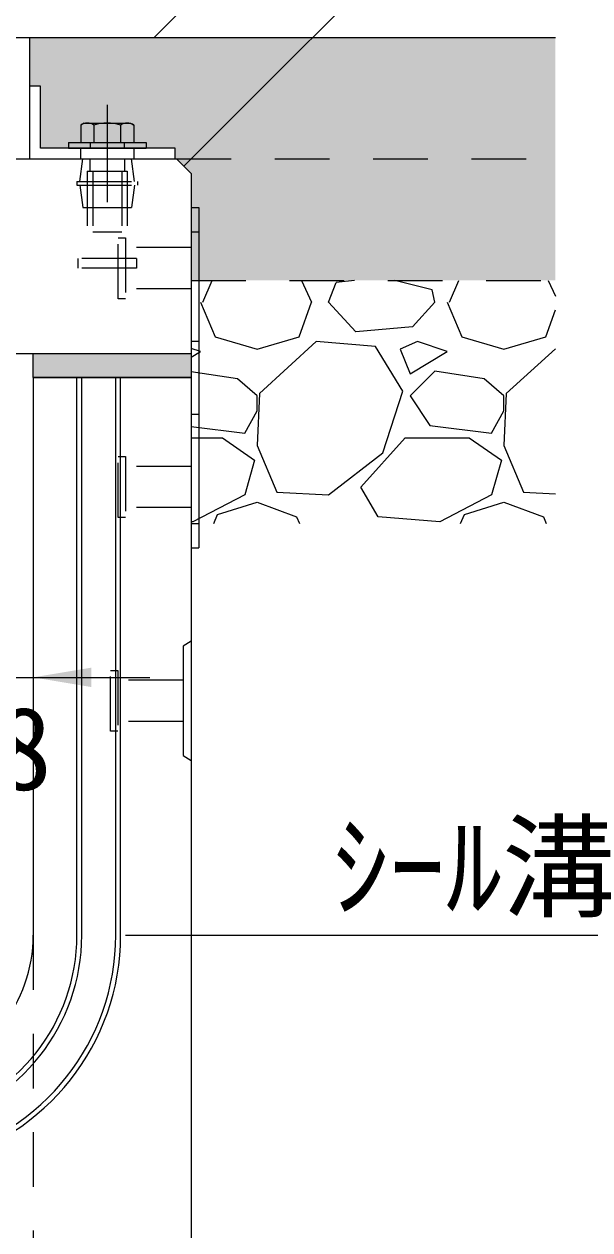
# Model space of a CAD drawing. Units: millimetres at full size; details may follow other scales. Extents: x 87158 to 122251, y -125707 to -112261.
# Drawn here: x 99023.9 to 99256.8, y -114681.4 to -114185.2 of the extents above; entities that cross this region are included whole.
import ezdxf
from ezdxf.enums import TextEntityAlignment as Align

# ---------------------------------------------------------------- set-up
doc = ezdxf.new("R2010")
doc.units = ezdxf.units.MM
doc.header["$LTSCALE"] = 30
doc.linetypes.add('CHAIN', pattern=[18.5, 12, -1.5, 3.5, -1.5])
doc.linetypes.add('USER1', pattern=[1.35, 0.75, -0.6])
for name, color, linetype, lineweight in [('インサート', 92, 'USER1', 9), ('ジョイント', 7, 'Continuous', 5), ('ハッチング_基礎', 150, 'Continuous', 9), ('モルタル', 7, 'Continuous', 13), ('受枠', 3, 'Continuous', 9), ('寸法線', 7, 'Continuous', 13), ('引出線', 4, 'Continuous', 13), ('本体', 2, 'Continuous', 13), ('目地', 132, 'Continuous', 5), ('舗装・基礎', 3, 'Continuous', 13)]:
    doc.layers.add(name, color=color, linetype=linetype, lineweight=lineweight)
doc.layers.add('ハッチング_モルタル', color=30, linetype='Continuous')
doc.layers.add('ハッチング_舗装', color=7, linetype='Continuous')
doc.styles.add('ＭＳ ゴシック', font='')
doc.styles.get('ＭＳ ゴシック').set_extended_font_data('MS Gothic')

# ---------------------------------------------------------------- blocks, each defined once
blk = doc.blocks.new('filled_arrow')
at = {"color": 0, "linetype": 'Continuous', "lineweight": -2}
blk.add_solid([(7.5, 1.25), (0, 0), (7.5, -1.25)], dxfattribs=at)

msp = doc.modelspace()

# ---------------------------------------------------------------- hatches: boundary and pattern name
at = {"layer": 'ハッチング_モルタル'}
msp.add_hatch(color=256, dxfattribs=at).paths.add_polyline_path([(99027.6, -114320.66), (99027.6, -114330.66), (99092.6, -114330.66), (99092.6, -114320.66)])
at = {"layer": 'ハッチング_舗装'}
for points in [[(99242.6, -114240.66), (99242.6, -114190.66), (99026.1, -114190.66), (99026.1, -114210.66), (99030.6, -114210.66), (99030.6, -114236.16), (99086.1, -114236.16), (99086.1, -114240.66)], [(99086.6, -114240.66), (99092.6, -114246.66), (99092.6, -114290.66), (99242.6, -114290.66), (99242.6, -114240.66)]]:
    msp.add_hatch(color=256, dxfattribs=at).paths.add_polyline_path(points)

# ---------------------------------------------------------------- linework, layer by layer
at = {"layer": 'インサート', "linetype": 'Continuous', "lineweight": 13}
for p, q in [((99048.62, -114225.86), (99047.15, -114226.71)), ((99047.15, -114226.71), (99047.15, -114233.86)), ((99048.62, -114225.86), (99067.59, -114225.86)), ((99067.59, -114225.86), (99069.05, -114226.71)), ((99069.05, -114226.71), (99069.05, -114233.86)), ((99047.15, -114233.86), (99069.05, -114233.86))]:
    msp.add_line(p, q, dxfattribs=at)
at = {"layer": 'インサート', "linetype": 'Continuous', "lineweight": 5}
for p, q in [((99052.63, -114226.71), (99052.63, -114233.86)), ((99063.58, -114226.71), (99063.58, -114233.86))]:
    msp.add_line(p, q, dxfattribs=at)
at = {"layer": 'インサート', "linetype": 'Continuous'}
for p, q in [((99042.1, -114233.86), (99074.1, -114233.86)), ((99042.1, -114233.86), (99042.1, -114236.16)), ((99042.1, -114236.16), (99074.1, -114236.16)), ((99074.1, -114233.86), (99074.1, -114236.16))]:
    msp.add_line(p, q, dxfattribs=at)
at = {"layer": 'インサート'}
for p, q in [((99051.1, -114233.86), (99051.1, -114236.16)), ((99065.1, -114233.86), (99065.1, -114236.16)), ((99046.85, -114249.91), (99048.1, -114240.66)), ((99048.1, -114240.66), (99068.1, -114240.66)), ((99050.98, -114240.66), (99050.98, -114245.66)), ((99065.23, -114240.66), (99065.23, -114245.66)), ((99069.35, -114249.91), (99068.1, -114240.66)), ((99049.85, -114245.66), (99066.35, -114245.66)), ((99049.85, -114245.66), (99049.85, -114281.66)), ((99052.1, -114245.66), (99052.1, -114270.66)), ((99064.1, -114245.66), (99064.1, -114270.66)), ((99066.35, -114245.66), (99066.35, -114281.66)), ((99045.6, -114249.91), (99070.6, -114249.91)), ((99045.6, -114249.91), (99045.6, -114251.41)), ((99045.6, -114251.41), (99070.6, -114251.41)), ((99046.85, -114251.41), (99048.1, -114260.66)), ((99069.35, -114251.41), (99068.1, -114260.66)), ((99070.6, -114249.91), (99070.6, -114251.41)), ((99048.1, -114260.66), (99068.1, -114260.66)), ((99052.1, -114270.66), (99064.1, -114270.66)), ((99062.6, -114273.16), (99065.6, -114273.16)), ((99062.6, -114298.16), (99062.6, -114273.16)), ((99065.6, -114273.16), (99065.6, -114298.16)), ((99046.1, -114285.66), (99046.1, -114281.66)), ((99070.1, -114281.66), (99046.1, -114281.66)), ((99092.6, -114277.16), (99065.6, -114277.16)), ((99070.1, -114281.66), (99070.1, -114285.66)), ((99092.6, -114277.16), (99092.6, -114294.16)), ((99070.1, -114285.66), (99046.1, -114285.66)), ((99092.6, -114294.16), (99065.6, -114294.16)), ((99065.6, -114298.16), (99062.6, -114298.16)), ((99062.6, -114363.16), (99065.6, -114363.16)), ((99062.6, -114388.16), (99062.6, -114363.16)), ((99065.6, -114363.16), (99065.6, -114388.16)), ((99092.6, -114367.16), (99065.6, -114367.16)), ((99092.6, -114367.16), (99092.6, -114384.16)), ((99092.6, -114384.16), (99065.6, -114384.16)), ((99065.6, -114388.16), (99062.6, -114388.16)), ((99059.4, -114451.16), (99062.4, -114451.16)), ((99059.4, -114476.16), (99059.4, -114451.16)), ((99062.4, -114451.16), (99062.4, -114476.16)), ((99089.4, -114455.16), (99062.4, -114455.16)), ((99089.4, -114455.16), (99089.4, -114472.16)), ((99089.4, -114472.16), (99062.4, -114472.16)), ((99062.4, -114476.16), (99059.4, -114476.16))]:
    msp.add_line(p, q, dxfattribs=at)
at = {"layer": 'インサート', "linetype": 'Continuous', "lineweight": 5}
for centre, radius, start, end in [((99049.89, -114230.71), 4.85, 55.6157, 124.3842), ((99058.1, -114243.98), 18.12, 72.412, 107.588), ((99066.32, -114230.71), 4.85, 55.6157, 124.3842)]:
    msp.add_arc(centre, radius, start, end, dxfattribs=at)
at = {"layer": 'ジョイント'}
for p, q in [((99092.6, -114260.66), (99095.8, -114260.66)), ((99092.6, -114260.66), (99092.6, -114400.66)), ((99095.8, -114260.66), (99095.8, -114400.66)), ((99092.6, -114400.66), (99095.8, -114400.66))]:
    msp.add_line(p, q, dxfattribs=at)
at = {"layer": 'ジョイント', "linetype": 'USER1'}
for p, q in [((99092.6, -114270.66), (99095.8, -114270.66)), ((99092.6, -114315.66), (99095.8, -114315.66)), ((99092.6, -114345.66), (99095.8, -114345.66)), ((99092.6, -114390.66), (99095.8, -114390.66))]:
    msp.add_line(p, q, dxfattribs=at)
at = {"layer": 'ハッチング_基礎'}
for p, q in [((99097.44, -114299.59), (99101.27, -114290.66)), ((99138.02, -114290.66), (99142.14, -114299.59)), ((99149.25, -114299.59), (99152.3, -114291.46)), ((99159.91, -114290.66), (99152.3, -114291.46)), ((99191.93, -114294.51), (99176.53, -114290.66)), ((99199.04, -114299.59), (99202.87, -114290.66)), ((99239.62, -114290.66), (99242.6, -114297.12)), ((99192.94, -114299.59), (99191.93, -114294.51)), ((99096.42, -114299.59), (99102.52, -114313.81)), ((99137.06, -114313.81), (99142.14, -114299.59)), ((99160.43, -114311.78), (99149.25, -114299.59)), ((99192.94, -114299.59), (99183.8, -114309.75)), ((99198.02, -114299.59), (99204.12, -114313.81)), ((99238.66, -114313.81), (99242.6, -114302.78)), ((99183.8, -114309.75), (99160.43, -114311.78)), ((99102.52, -114313.81), (99119.79, -114318.89)), ((99119.79, -114318.89), (99137.06, -114313.81)), ((99144.17, -114315.84), (99120.81, -114337.18)), ((99168.56, -114317.88), (99144.17, -114315.84)), ((99185.83, -114315.84), (99178.72, -114318.89)), ((99198.02, -114319.91), (99185.83, -114315.84)), ((99204.12, -114313.81), (99221.39, -114318.89)), ((99221.39, -114318.89), (99238.66, -114313.81)), ((99096.42, -114319.91), (99092.6, -114318.63)), ((99092.6, -114322.2), (99096.42, -114319.91)), ((99179.73, -114336.16), (99168.56, -114317.88)), ((99178.72, -114318.89), (99182.78, -114329.05)), ((99182.78, -114329.05), (99198.02, -114319.91)), ((99242.6, -114318.74), (99222.41, -114337.18)), ((99111.66, -114331.08), (99092.6, -114328.23)), ((99119.79, -114338.2), (99111.66, -114331.08)), ((99192.94, -114328.04), (99182.78, -114338.2)), ((99213.26, -114331.08), (99192.94, -114328.04)), ((99221.39, -114338.2), (99213.26, -114331.08)), ((99171.61, -114361.56), (99179.73, -114336.16)), ((99120.81, -114337.18), (99119.79, -114358.52)), ((99119.79, -114344.29), (99119.79, -114338.2)), ((99182.78, -114338.2), (99190.91, -114350.39)), ((99222.41, -114337.18), (99221.39, -114358.52)), ((99221.39, -114344.29), (99221.39, -114338.2)), ((99114.71, -114353.44), (99119.79, -114344.29)), ((99216.31, -114353.44), (99221.39, -114344.29)), ((99092.6, -114350.78), (99114.71, -114353.44)), ((99190.91, -114350.39), (99216.31, -114353.44)), ((99092.6, -114355.47), (99105.57, -114355.47)), ((99105.57, -114355.47), (99118.77, -114364.61)), ((99162.46, -114375.79), (99180.75, -114355.47)), ((99180.75, -114355.47), (99207.17, -114355.47)), ((99207.17, -114355.47), (99220.37, -114364.61)), ((99119.79, -114358.52), (99127.92, -114377.82)), ((99221.39, -114358.52), (99229.52, -114377.82)), ((99118.77, -114364.61), (99114.71, -114378.84)), ((99149.25, -114378.84), (99171.61, -114361.56)), ((99220.37, -114364.61), (99216.31, -114378.84)), ((99169.57, -114387.98), (99162.46, -114375.79)), ((99114.71, -114378.84), (99093.37, -114390.01)), ((99127.92, -114377.82), (99149.25, -114378.84)), ((99216.31, -114378.84), (99194.97, -114390.01)), ((99229.52, -114377.82), (99242.6, -114378.44)), ((99103.53, -114386.96), (99119.79, -114381.88)), ((99119.79, -114381.88), (99136.05, -114387.98)), ((99205.13, -114386.96), (99221.39, -114381.88)), ((99221.39, -114381.88), (99237.65, -114387.98)), ((99093.37, -114390.01), (99092.6, -114389.95)), ((99101.95, -114390.66), (99103.53, -114386.96)), ((99136.05, -114387.98), (99137.28, -114390.66)), ((99194.97, -114390.01), (99169.57, -114387.98)), ((99203.55, -114390.66), (99205.13, -114386.96)), ((99237.65, -114387.98), (99238.88, -114390.66))]:
    msp.add_line(p, q, dxfattribs=at)
at = {"layer": 'モルタル'}
msp.add_lwpolyline([(99027.6, -114320.66), (99092.6, -114320.66), (99092.6, -114330.66), (99027.6, -114330.66)], close=True, dxfattribs=at)
at = {"layer": '受枠'}
for p, q in [((98880.1, -114190.66), (99026.1, -114190.66)), ((99026.1, -114190.66), (99026.1, -114240.66)), ((99030.6, -114210.66), (99026.1, -114210.66)), ((99030.6, -114236.16), (99030.6, -114210.66)), ((99086.1, -114236.16), (99030.6, -114236.16)), ((99086.1, -114240.66), (99086.1, -114236.16)), ((98880.1, -114240.66), (99026.1, -114240.66)), ((99026.1, -114240.66), (99086.1, -114240.66))]:
    msp.add_line(p, q, dxfattribs=at)
at = {"layer": '受枠', "linetype": 'CHAIN'}
msp.add_line((99058.1, -114218.41), (99058.1, -114258.41), dxfattribs=at)
at = {"layer": '受枠', "linetype": 'USER1'}
for p, q in [((99047.1, -114236.16), (99047.1, -114240.66)), ((99069.1, -114236.16), (99069.1, -114240.66))]:
    msp.add_line(p, q, dxfattribs=at)
at = {"layer": '寸法線'}
msp.add_line((98971.6, -114454), (99075.6, -114454), dxfattribs=at)
at = {"layer": '引出線'}
for points in [[(99077.42, -114190.66), (99218.17, -114049.91), (99513.02, -114049.91)], [(99089.6, -114243.66), (99193.77, -114139.49), (99256.17, -114139.49)], [(99065.6, -114560.13), (99130.71, -114560.13), (99263.46, -114560.13)]]:
    msp.add_lwpolyline(points, dxfattribs=at)
at = {"layer": '本体'}
for p, q in [((98890.19, -114240.66), (99086.6, -114240.66)), ((99086.6, -114240.66), (99092.6, -114246.66)), ((99092.6, -114246.66), (99092.6, -114320.66)), ((98662.6, -114320.66), (99092.6, -114320.66)), ((99027.6, -114330.66), (99092.6, -114330.66)), ((99027.6, -114330.66), (99027.6, -114560.13)), ((99092.6, -114330.66), (99092.6, -114880.66))]:
    msp.add_line(p, q, dxfattribs=at)
at = {"layer": '本体', "lineweight": 9}
for p, q in [((99092.6, -114439.16), (99089.4, -114441.16)), ((99089.4, -114441.16), (99089.4, -114486.16)), ((99089.4, -114486.16), (99092.6, -114488.16))]:
    msp.add_line(p, q, dxfattribs=at)
at = {"layer": '本体', "linetype": 'USER1', "lineweight": 15}
msp.add_line((99027.6, -114560.13), (99027.6, -114780.66), dxfattribs=at)
at = {"layer": '本体'}
msp.add_arc((98967.6, -114560.13), 60, 283.3424, 0, dxfattribs=at)
at = {"layer": '目地'}
for p, q in [((99045.6, -114560.13), (99045.6, -114330.66)), ((99047.6, -114560.13), (99047.6, -114330.66)), ((99061.6, -114560.13), (99061.6, -114330.66)), ((99063.6, -114560.13), (99063.6, -114330.66))]:
    msp.add_line(p, q, dxfattribs=at)
for radius in [78, 80, 94, 96]:
    msp.add_arc((98967.6, -114560.13), radius, 283.3424, 0, dxfattribs=at)
at = {"layer": '舗装・基礎'}
msp.add_line((99026.1, -114190.66), (99242.6, -114190.66), dxfattribs=at)
at = {"layer": '舗装・基礎', "linetype": 'USER1'}
for p, q in [((99086.6, -114240.66), (99242.6, -114240.66)), ((99092.6, -114290.66), (99242.6, -114290.66))]:
    msp.add_line(p, q, dxfattribs=at)

# ---------------------------------------------------------------- block references
at = {"layer": '寸法線', "xscale": 3.2, "yscale": 3.2}
msp.add_blockref('filled_arrow', (99027.6, -114454), dxfattribs=at)
at = {"layer": '引出線', "xscale": 0.16, "yscale": 0.16, "rotation": 45}
for p in [(99077.42, -114190.66), (99089.6, -114243.66)]:
    msp.add_blockref('filled_arrow', p, dxfattribs=at)
at = {"layer": '引出線', "xscale": 0.16, "yscale": 0.16}
msp.add_blockref('filled_arrow', (99065.6, -114560.13), dxfattribs=at)

# ---------------------------------------------------------------- texts
at = {"layer": '寸法線', "style": 'ＭＳ ゴシック'}
msp.add_text('8', height=34.18, dxfattribs=at).set_placement((99023.6, -114483.22), align=Align.MIDDLE_CENTER)
at = {"layer": '引出線', "style": 'ＭＳ ゴシック'}
msp.add_text('ｼｰﾙ溝', height=34.18, dxfattribs=at).set_placement((99150.71, -114514.92), align=Align.TOP_LEFT)

doc.saveas('drawing.dxf')
